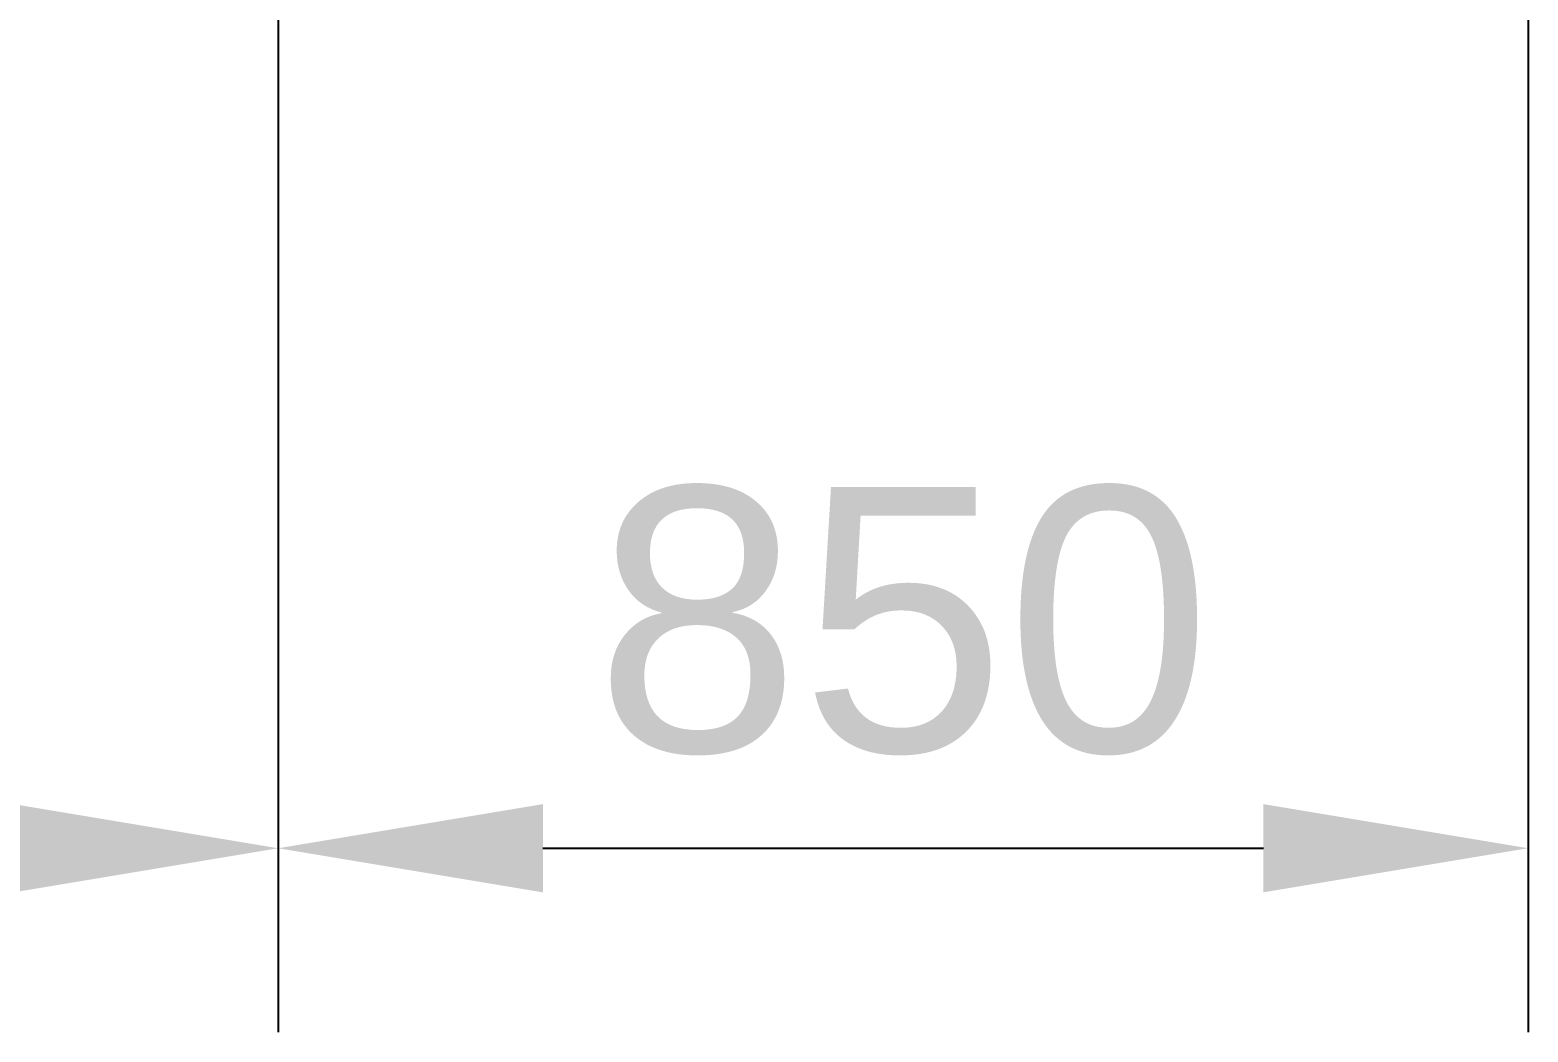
# Model space of a CAD drawing. Header units: inches. Extents: x 523 to 1492, y 69 to 539.
# Drawn here: x 1032.63 to 1042.81, y 202.35 to 209.17 of the extents above; entities that cross this region are included whole.
import ezdxf

# ---------------------------------------------------------------- set-up
doc = ezdxf.new("R2010")
doc.units = ezdxf.units.IN
doc.header["$MEASUREMENT"] = 0
doc.styles.get("Standard").update_dxf_attribs({"font": 'arial.ttf'})
doc.dimstyles.new('ISO-25', dxfattribs={"dimtxt": 2.5, "dimasz": 2.5, "dimexe": 1.25, "dimexo": 0, "dimtad": 1, "dimdec": 0, "dimtxsty": 'Standard', "dimcen": 2.5, "dimadec": 0, "dimazin": 0, "dimtfac": 1, "dimtdec": 0, "dimtmove": 0, "dimatfit": 3, "dimfxl": 0, "dimarcsym": 0})

# ---------------------------------------------------------------- blocks, each defined once
blk = doc.blocks.new('*D168')
at = {"color": 0, "linetype": 'ByBlock', "lineweight": -2}
for p, q in [((1025.814139228202, 211.634161747098), (1025.814139228202, 202.3514794030443)), ((1034.314139228202, 211.6341617473049), (1034.314139228202, 202.3514794030443)), ((1027.614139228202, 203.6014794030443), (1032.514139228202, 203.6014794030443))]:
    blk.add_line(p, q, dxfattribs=at)
at = {"color": 0, "linetype": 'ByBlock'}
for points in [[(1027.614139228202, 203.9014794030443), (1027.614139228202, 203.3014794030443), (1025.814139228202, 203.6014794030443)], [(1032.514139228202, 203.9014794030443), (1032.514139228202, 203.3014794030443), (1034.314139228202, 203.6014794030443)]]:
    blk.add_solid(points, dxfattribs=at)
at = {"layer": 'Defpoints', "color": 0, "linetype": 'ByBlock'}
for p in [(1025.814139228202, 211.634161747098), (1034.314139228202, 211.6341617473049), (1034.314139228202, 203.6014794030443)]:
    blk.add_point(p, dxfattribs=at)
at = {"color": 0, "linetype": 'ByBlock', "lineweight": 15, "insert": (1030.064139228202, 205.1455107809434), "char_height": 1.8, "attachment_point": 5}
blk.add_mtext('850', dxfattribs=at)
blk = doc.blocks.new('*D169')
at = {"color": 0, "linetype": 'ByBlock', "lineweight": -2}
for p, q in [((1034.314139228202, 211.6341617473049), (1034.314139228202, 202.3514794030443)), ((1042.814139228202, 211.6341617470971), (1042.814139228202, 202.3514794030443)), ((1036.114139228202, 203.6014794030443), (1041.014139228202, 203.6014794030443))]:
    blk.add_line(p, q, dxfattribs=at)
at = {"color": 0, "linetype": 'ByBlock'}
for points in [[(1036.114139228202, 203.9014794030443), (1036.114139228202, 203.3014794030443), (1034.314139228202, 203.6014794030443)], [(1041.014139228202, 203.9014794030443), (1041.014139228202, 203.3014794030443), (1042.814139228202, 203.6014794030443)]]:
    blk.add_solid(points, dxfattribs=at)
at = {"layer": 'Defpoints', "color": 0, "linetype": 'ByBlock'}
for p in [(1034.314139228202, 211.6341617473049), (1042.814139228202, 211.6341617470971), (1042.814139228202, 203.6014794030443)]:
    blk.add_point(p, dxfattribs=at)
at = {"color": 0, "linetype": 'ByBlock', "lineweight": 15, "insert": (1038.564139228202, 205.1455107809434), "char_height": 1.8, "attachment_point": 5}
blk.add_mtext('850', dxfattribs=at)

msp = doc.modelspace()

# ---------------------------------------------------------------- dimensions: what is measured, and where the dimension line sits
at = {"color": 7, "linetype": 'ByBlock', "lineweight": 15}
for base, p1, p2, picture, middle in [((1034.314139228202, 203.6014794030443), (1025.814139228202, 211.634161747098), (1034.314139228202, 211.6341617473049), '*D168', (1030.064139228202, 205.1455107809434)), ((1042.814139228202, 203.6014794030443), (1034.314139228202, 211.6341617473049), (1042.814139228202, 211.6341617470971), '*D169', (1038.564139228202, 205.1455107809434))]:
    dim = msp.add_linear_dim(base=base, p1=p1, p2=p2, dimstyle='ISO-25', override={"dimtxt": 1.8, "dimasz": 1.8, "dimlfac": 100, "dimrnd": 0.05, "dimtmove": 1, "dimfxl": 1.25}, dxfattribs=at)
    dim.commit()
    dim.dimension.update_dxf_attribs({"geometry": picture, "text_midpoint": middle})

doc.saveas('drawing.dxf')
